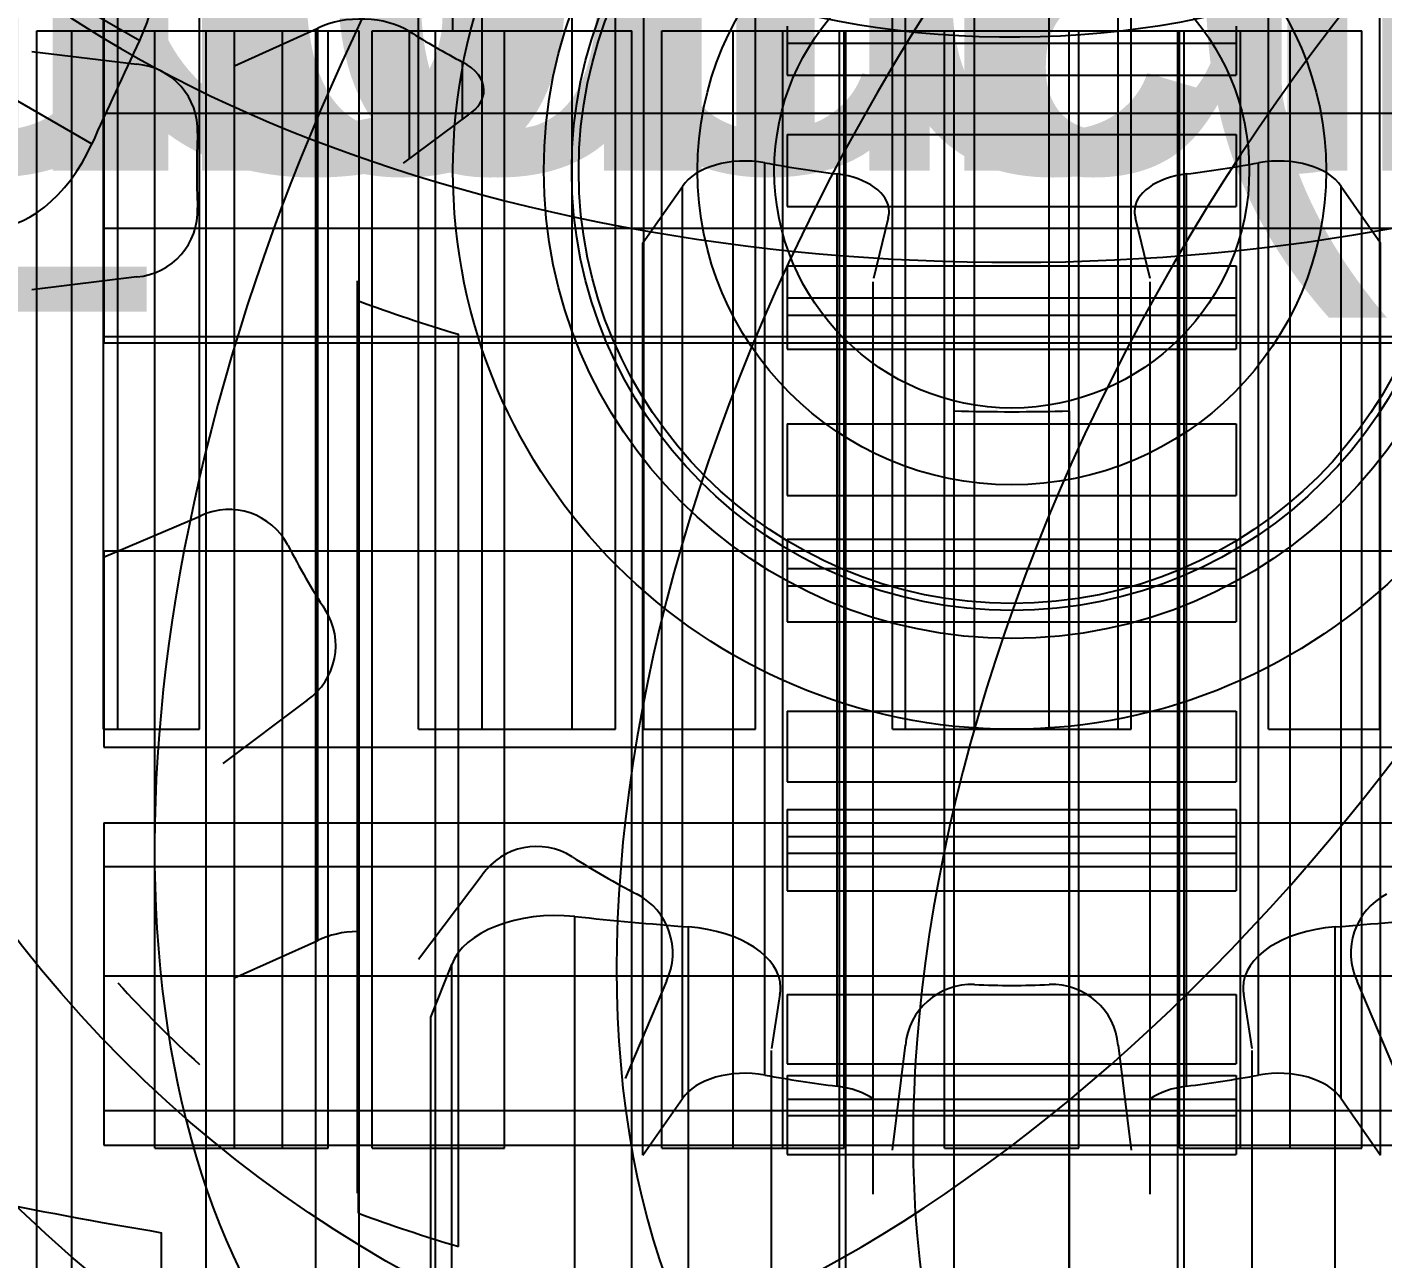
# Model space of a CAD drawing. Header units: millimetres. Extents: x 185.1 to 234.8, y 124.8 to 172.2.
# Drawn here: x 202.95 to 212.66, y 140.71 to 149.53 of the extents above; entities that cross this region are included whole.
import ezdxf
from ezdxf.enums import TextEntityAlignment as Align

# ---------------------------------------------------------------- set-up
doc = ezdxf.new("R2010")
doc.units = ezdxf.units.MM
for name, color, linetype in [('A_06_Gears_Az_Pinion', 7, 'CONTINUOUS'), ('A_06_Gears_El_Gear', 7, 'CONTINUOUS'), ('A_06_Gears_El_Pinion', 7, 'CONTINUOUS'), ('A_06_Gears_Sensor_Gear', 7, 'CONTINUOUS'), ('A_06_Gears_Sensor_Idler', 7, 'CONTINUOUS'), ('V_06_Gears_Az_Pinion_0', 7, 'CONTINUOUS'), ('V_06_Gears_Az_Pinion_1', 7, 'CONTINUOUS'), ('V_06_Gears_Az_Pinion_2', 7, 'CONTINUOUS'), ('V_06_Gears_Az_Pinion_3', 7, 'CONTINUOUS'), ('V_06_Gears_El_Gear_0', 7, 'CONTINUOUS'), ('V_06_Gears_El_Gear_1', 7, 'CONTINUOUS'), ('V_06_Gears_El_Gear_2', 7, 'CONTINUOUS'), ('V_06_Gears_El_Gear_3', 7, 'CONTINUOUS'), ('V_06_Gears_El_Pinion_0', 7, 'CONTINUOUS'), ('V_06_Gears_El_Pinion_1', 7, 'CONTINUOUS'), ('V_06_Gears_El_Pinion_2', 7, 'CONTINUOUS'), ('V_06_Gears_El_Pinion_3', 7, 'CONTINUOUS'), ('V_06_Gears_Sensor_Gear_0', 7, 'CONTINUOUS'), ('V_06_Gears_Sensor_Gear_1', 7, 'CONTINUOUS'), ('V_06_Gears_Sensor_Gear_2', 7, 'CONTINUOUS'), ('V_06_Gears_Sensor_Gear_3', 7, 'CONTINUOUS'), ('V_06_Gears_Sensor_Idler_0', 7, 'CONTINUOUS'), ('V_06_Gears_Sensor_Idler_1', 7, 'CONTINUOUS'), ('V_06_Gears_Sensor_Idler_2', 7, 'CONTINUOUS'), ('V_06_Gears_Sensor_Idler_3', 7, 'CONTINUOUS')]:
    doc.layers.add(name, color=color, linetype=linetype)
doc.styles.get("Standard").update_dxf_attribs({"font": 'arial.ttf'})

msp = doc.modelspace()

# ---------------------------------------------------------------- linework, layer by layer
at = {"layer": 'V_06_Gears_Az_Pinion_0'}
for p, q in [((203.021, 149.5), (203.2708, 149.5)), ((203.021, 137.5), (203.021, 149.5)), ((203.2708, 137.5), (203.2708, 149.5)), ((204.2338, 137.5), (204.2338, 149.5)), ((205.0173, 137.5), (205.0173, 149.5)), ((205.8744, 137.5), (205.8744, 149.5)), ((207.28, 137.5), (207.28, 149.5)), ((208.7661, 149.5), (208.8114, 149.5)), ((208.7661, 137.5), (208.7661, 149.5)), ((208.8114, 137.5), (208.8114, 149.5)), ((209.5881, 137.5), (209.5881, 149.5)), ((210.4119, 137.5), (210.4119, 149.5)), ((211.1886, 149.5), (211.2339, 149.5)), ((211.1886, 137.5), (211.1886, 149.5)), ((211.2339, 137.5), (211.2339, 149.5))]:
    msp.add_line(p, q, dxfattribs=at)
for points, knots in [([(203.2708, 149.5), (203.2821, 149.5), (203.2933, 149.5), (203.3046, 149.5), (203.3186, 149.5), (203.3327, 149.5), (203.3467, 149.5), (203.3786, 149.5), (203.4143, 149.5), (203.4537, 149.5), (203.5151, 149.5), (203.5847, 149.5), (203.6604, 149.5), (203.8389, 149.5), (204.048, 149.5), (204.2338, 149.5)], [0, 0, 0, 0, 0.11066, 0.11066, 0.11066, 0.22132, 0.22132, 0.22132, 0.442639, 0.442639, 0.442639, 0.774619, 0.774619, 0.774619, 1.549237, 1.549237, 1.549237, 1.549237]), ([(208.8114, 149.5), (208.8142, 149.5), (208.817, 149.5), (208.8198, 149.5), (208.8256, 149.5), (208.8315, 149.5), (208.8373, 149.5), (208.8462, 149.5), (208.855, 149.5), (208.8639, 149.5), (208.8756, 149.5), (208.8873, 149.5), (208.8991, 149.5), (208.9135, 149.5), (208.928, 149.5), (208.9425, 149.5), (208.9752, 149.5), (209.0116, 149.5), (209.0517, 149.5), (209.1958, 149.5), (209.3915, 149.5), (209.5881, 149.5)], [0, 0, 0, 0, 0.11066, 0.11066, 0.11066, 0.22132, 0.22132, 0.22132, 0.331979, 0.331979, 0.331979, 0.442639, 0.442639, 0.442639, 0.553299, 0.553299, 0.553299, 0.774619, 0.774619, 0.774619, 1.549237, 1.549237, 1.549237, 1.549237]), ([(210.4119, 149.5), (210.6085, 149.5), (210.8042, 149.5), (210.9483, 149.5), (210.9884, 149.5), (211.0248, 149.5), (211.0575, 149.5), (211.072, 149.5), (211.0865, 149.5), (211.1009, 149.5), (211.1127, 149.5), (211.1244, 149.5), (211.1361, 149.5), (211.145, 149.5), (211.1538, 149.5), (211.1627, 149.5), (211.1685, 149.5), (211.1744, 149.5), (211.1802, 149.5), (211.183, 149.5), (211.1858, 149.5), (211.1886, 149.5)], [0, 0, 0, 0, 0.774619, 0.774619, 0.774619, 0.995938, 0.995938, 0.995938, 1.106598, 1.106598, 1.106598, 1.217258, 1.217258, 1.217258, 1.327918, 1.327918, 1.327918, 1.438578, 1.438578, 1.438578, 1.549237, 1.549237, 1.549237, 1.549237])]:
    msp.add_open_spline(points, degree=3, knots=knots, dxfattribs=at)
for points, degree in [([(204.2338, 149.5), (204.6225, 149.5), (205.0173, 149.5)], 2), ([(205.0173, 149.5), (205.1949, 149.5), (205.3286, 149.5)], 2), ([(205.3286, 137.5), (205.3286, 149.5)], 1), ([(205.8744, 149.5), (206.5736, 149.5), (207.28, 149.5)], 2), ([(209.5881, 149.5), (210.4119, 149.5)], 1)]:
    msp.add_open_spline(points, degree=degree, dxfattribs=at)
at = {"layer": 'V_06_Gears_Az_Pinion_1'}
for radius in [9, 3.35, 1.7]:
    msp.add_circle((210, 148.5), radius, dxfattribs=at)
at = {"layer": 'V_06_Gears_Az_Pinion_2'}
for p, q in [((203.021, 149.5), (203.2708, 149.5)), ((203.021, 137.5), (203.021, 149.5)), ((203.2708, 137.5), (203.2708, 149.5)), ((204.2338, 137.5), (204.2338, 149.5)), ((205.0173, 137.5), (205.0173, 149.5)), ((205.8744, 137.5), (205.8744, 149.5)), ((207.28, 137.5), (207.28, 149.5)), ((208.7661, 149.5), (208.8114, 149.5)), ((208.7661, 137.5), (208.7661, 149.5)), ((208.8114, 137.5), (208.8114, 149.5)), ((209.5881, 137.5), (209.5881, 149.5)), ((210.4119, 137.5), (210.4119, 149.5)), ((211.1886, 137.5), (211.1886, 149.5)), ((211.1886, 149.5), (211.2339, 149.5)), ((211.2339, 137.5), (211.2339, 149.5))]:
    msp.add_line(p, q, dxfattribs=at)
for points, knots in [([(203.2708, 149.5), (203.2821, 149.5), (203.2933, 149.5), (203.3046, 149.5), (203.3312, 149.5), (203.3619, 149.5), (203.3966, 149.5), (203.4334, 149.5), (203.4736, 149.5), (203.5172, 149.5), (203.5624, 149.5), (203.6102, 149.5), (203.6604, 149.5), (203.8389, 149.5), (204.048, 149.5), (204.2338, 149.5)], [0, 0, 0, 0, 0.11066, 0.11066, 0.11066, 0.331979, 0.331979, 0.331979, 0.553299, 0.553299, 0.553299, 0.774619, 0.774619, 0.774619, 1.549237, 1.549237, 1.549237, 1.549237]), ([(208.8114, 149.5), (208.8142, 149.5), (208.817, 149.5), (208.8198, 149.5), (208.8256, 149.5), (208.8315, 149.5), (208.8373, 149.5), (208.8462, 149.5), (208.855, 149.5), (208.8639, 149.5), (208.8756, 149.5), (208.8873, 149.5), (208.8991, 149.5), (208.9135, 149.5), (208.928, 149.5), (208.9425, 149.5), (208.9752, 149.5), (209.0116, 149.5), (209.0517, 149.5), (209.1958, 149.5), (209.3915, 149.5), (209.5881, 149.5)], [0, 0, 0, 0, 0.11066, 0.11066, 0.11066, 0.22132, 0.22132, 0.22132, 0.331979, 0.331979, 0.331979, 0.442639, 0.442639, 0.442639, 0.553299, 0.553299, 0.553299, 0.774619, 0.774619, 0.774619, 1.549237, 1.549237, 1.549237, 1.549237]), ([(210.4119, 149.5), (210.6085, 149.5), (210.8042, 149.5), (210.9483, 149.5), (210.9884, 149.5), (211.0248, 149.5), (211.0575, 149.5), (211.072, 149.5), (211.0865, 149.5), (211.1009, 149.5), (211.1127, 149.5), (211.1244, 149.5), (211.1361, 149.5), (211.145, 149.5), (211.1538, 149.5), (211.1627, 149.5), (211.1685, 149.5), (211.1744, 149.5), (211.1802, 149.5), (211.183, 149.5), (211.1858, 149.5), (211.1886, 149.5)], [0, 0, 0, 0, 0.774619, 0.774619, 0.774619, 0.995938, 0.995938, 0.995938, 1.106598, 1.106598, 1.106598, 1.217258, 1.217258, 1.217258, 1.327918, 1.327918, 1.327918, 1.438578, 1.438578, 1.438578, 1.549237, 1.549237, 1.549237, 1.549237])]:
    msp.add_open_spline(points, degree=3, knots=knots, dxfattribs=at)
for points, degree in [([(204.2338, 149.5), (204.6225, 149.5), (205.0173, 149.5)], 2), ([(205.0173, 149.5), (205.1949, 149.5), (205.3286, 149.5)], 2), ([(205.3286, 137.5), (205.3286, 149.5)], 1), ([(205.8744, 149.5), (206.5736, 149.5), (207.28, 149.5)], 2), ([(209.5881, 149.5), (210.4119, 149.5)], 1)]:
    msp.add_open_spline(points, degree=degree, dxfattribs=at)
at = {"layer": 'V_06_Gears_Az_Pinion_3'}
for p, q in [((206.8725, 133.361), (206.8725, 143.159)), ((207.6861, 133.2866), (207.6861, 143.0846)), ((212.3139, 133.2866), (212.3139, 143.0846)), ((205.8424, 142.4378), (205.9917, 142.8152)), ((205.9917, 133.0172), (205.9917, 142.8152)), ((208.3397, 142.6005), (208.2797, 142.2149)), ((211.7203, 142.2149), (211.6603, 142.6005)), ((205.8424, 132.6398), (205.8424, 142.4378)), ((203.9146, 131.0973), (203.9146, 140.8953))]:
    msp.add_line(p, q, dxfattribs=at)
for centre, major_axis, start_param, end_param in [((210, 153.0395), (9, 0), 3.141593, 5.654867), ((206.7363, 142.7273), (-0.76, 0), -1.750897, -0.20166), ((210, 153.0395), (17.397, 0), 4.531632, 4.578987), ((210, 153.0395), (17.397, 0), 4.845791, 4.893146), ((207.5845, 142.6498), (-0.76, 0), -3.141593, -1.704855), ((212.4155, 142.6498), (-0.76, 0), -1.436738, 0), ((207.5845, 142.6498), (-0.76, 0), -3.254092, -3.141593), ((212.4155, 142.6498), (-0.76, 0), 0, -6.170686), ((210.0018, 153.0392), (21.897, 0), 4.365679, 4.430684)]:
    msp.add_ellipse(centre, major_axis=major_axis, ratio=0.57735, start_param=start_param, end_param=end_param, dxfattribs=at)
for points in [[(208.2795, 132.4006), (208.2795, 142.1986)], [(211.7205, 132.4006), (211.7205, 142.1986)]]:
    msp.add_open_spline(points, degree=1, dxfattribs=at)
at = {"layer": 'V_06_Gears_El_Gear_0'}
for p, q in [((208.393, 149.4111), (211.607, 149.4111)), ((208.393, 149.1826), (211.607, 149.1826)), ((208.393, 148.7572), (211.607, 148.7572)), ((208.393, 148.2428), (211.607, 148.2428)), ((208.393, 147.8174), (211.607, 147.8174)), ((208.393, 147.5889), (211.607, 147.5889)), ((208.393, 147.4654), (211.607, 147.4654)), ((208.393, 147.2211), (211.607, 147.2211)), ((208.393, 146.6864), (211.607, 146.6864)), ((208.393, 146.174), (211.607, 146.174)), ((208.393, 145.8612), (211.607, 145.8612)), ((208.393, 145.6501), (211.607, 145.6501)), ((208.393, 145.5275), (211.607, 145.5275)), ((208.393, 145.2694), (211.607, 145.2694)), ((208.393, 144.6294), (211.607, 144.6294)), ((208.393, 144.1228), (211.607, 144.1228)), ((208.393, 143.925), (211.607, 143.925)), ((208.393, 143.7329), (211.607, 143.7329)), ((208.393, 143.6123), (211.607, 143.6123)), ((208.393, 143.3423), (211.607, 143.3423)), ((208.393, 142.6018), (211.607, 142.6018)), ((208.393, 142.105), (211.607, 142.105)), ((208.393, 141.8521), (211.607, 141.8521)), ((208.393, 141.7342), (211.607, 141.7342)), ((208.393, 141.4544), (211.607, 141.4544))]:
    msp.add_line(p, q, dxfattribs=at)
for points, degree in [([(208.393, 149.5346), (208.393, 149.4111)], 1), ([(211.607, 149.5346), (211.607, 149.4111)], 1), ([(208.393, 149.4111), (208.393, 149.3035), (208.393, 149.205), (208.393, 149.1826)], 3), ([(211.607, 149.4111), (211.607, 149.3035), (211.607, 149.205), (211.607, 149.1826)], 3), ([(208.393, 148.7572), (208.393, 148.2428)], 1), ([(211.607, 148.7572), (211.607, 148.2428)], 1), ([(208.393, 147.8174), (208.393, 147.795), (208.393, 147.6965), (208.393, 147.5889)], 3), ([(211.607, 147.8174), (211.607, 147.795), (211.607, 147.6965), (211.607, 147.5889)], 3), ([(208.393, 147.5889), (208.393, 147.4654)], 1), ([(211.607, 147.5889), (211.607, 147.4654)], 1), ([(208.393, 147.4654), (208.393, 147.3579), (208.393, 147.2526), (208.393, 147.2211)], 3), ([(211.607, 147.4654), (211.607, 147.3579), (211.607, 147.2526), (211.607, 147.2211)], 3), ([(208.393, 146.6864), (208.393, 146.174)], 1), ([(211.607, 146.6864), (211.607, 146.174)], 1), ([(208.393, 145.8612), (208.393, 145.848), (208.393, 145.7571), (208.393, 145.6501)], 3), ([(211.607, 145.8612), (211.607, 145.848), (211.607, 145.7571), (211.607, 145.6501)], 3), ([(208.393, 145.6501), (208.393, 145.5275)], 1), ([(211.607, 145.6501), (211.607, 145.5275)], 1), ([(208.393, 145.5275), (208.393, 145.421), (208.393, 145.3098), (208.393, 145.2694)], 3), ([(211.607, 145.5275), (211.607, 145.421), (211.607, 145.3098), (211.607, 145.2694)], 3), ([(208.393, 144.6294), (208.393, 144.1228)], 1), ([(211.607, 144.6294), (211.607, 144.1228)], 1), ([(208.393, 143.925), (208.393, 143.9212), (208.393, 143.8385), (208.393, 143.7329)], 3), ([(211.607, 143.925), (211.607, 143.9212), (211.607, 143.8385), (211.607, 143.7329)], 3), ([(208.393, 143.7329), (208.393, 143.6123)], 1), ([(211.607, 143.7329), (211.607, 143.6123)], 1), ([(208.393, 143.6123), (208.393, 143.5075), (208.393, 143.3912), (208.393, 143.3423)], 3), ([(211.607, 143.6123), (211.607, 143.5075), (211.607, 143.3912), (211.607, 143.3423)], 3), ([(208.393, 142.6018), (208.393, 142.105)], 1), ([(211.607, 142.6018), (211.607, 142.105)], 1), ([(208.393, 142.0201), (208.393, 142.005), (208.393, 141.9377), (208.393, 141.8521)], 3), ([(208.393, 142.0201), (211.607, 142.0201)], 1), ([(211.607, 142.0201), (211.607, 142.005), (211.607, 141.9377), (211.607, 141.8521)], 3), ([(208.393, 141.8521), (208.393, 141.7342)], 1), ([(211.607, 141.8521), (211.607, 141.7342)], 1), ([(208.393, 141.7342), (208.393, 141.6321), (208.393, 141.5115), (208.393, 141.4544)], 3), ([(211.607, 141.7342), (211.607, 141.6321), (211.607, 141.5115), (211.607, 141.4544)], 3)]:
    msp.add_open_spline(points, degree=degree, dxfattribs=at)
at = {"layer": 'V_06_Gears_El_Gear_1'}
for p, q in [((208.393, 149.4111), (211.607, 149.4111)), ((208.393, 149.1826), (211.607, 149.1826)), ((208.393, 148.7572), (211.607, 148.7572)), ((208.393, 148.2428), (211.607, 148.2428)), ((208.393, 147.8174), (211.607, 147.8174)), ((208.393, 147.5889), (211.607, 147.5889)), ((208.393, 147.4654), (211.607, 147.4654)), ((208.393, 147.2211), (211.607, 147.2211)), ((208.393, 146.6864), (211.607, 146.6864)), ((208.393, 146.174), (211.607, 146.174)), ((208.393, 145.8612), (211.607, 145.8612)), ((208.393, 145.6501), (211.607, 145.6501)), ((208.393, 145.5275), (211.607, 145.5275)), ((208.393, 145.2694), (211.607, 145.2694)), ((208.393, 144.6294), (211.607, 144.6294)), ((208.393, 144.1228), (211.607, 144.1228)), ((208.393, 143.925), (211.607, 143.925)), ((208.393, 143.7329), (211.607, 143.7329)), ((208.393, 143.6123), (211.607, 143.6123)), ((208.393, 143.3423), (211.607, 143.3423)), ((208.393, 142.6018), (211.607, 142.6018)), ((208.393, 142.105), (211.607, 142.105)), ((208.393, 141.8521), (211.607, 141.8521)), ((208.393, 141.7342), (211.607, 141.7342)), ((208.393, 141.4544), (211.607, 141.4544))]:
    msp.add_line(p, q, dxfattribs=at)
for points, degree in [([(208.393, 149.5346), (208.393, 149.4111)], 1), ([(211.607, 149.5346), (211.607, 149.4111)], 1), ([(208.393, 149.4111), (208.393, 149.3035), (208.393, 149.205), (208.393, 149.1826)], 3), ([(211.607, 149.4111), (211.607, 149.3035), (211.607, 149.205), (211.607, 149.1826)], 3), ([(208.393, 148.7572), (208.393, 148.2428)], 1), ([(211.607, 148.7572), (211.607, 148.2428)], 1), ([(208.393, 147.8174), (208.393, 147.795), (208.393, 147.6965), (208.393, 147.5889)], 3), ([(211.607, 147.8174), (211.607, 147.795), (211.607, 147.6965), (211.607, 147.5889)], 3), ([(208.393, 147.5889), (208.393, 147.4654)], 1), ([(211.607, 147.5889), (211.607, 147.4654)], 1), ([(208.393, 147.4654), (208.393, 147.3579), (208.393, 147.2526), (208.393, 147.2211)], 3), ([(211.607, 147.4654), (211.607, 147.3579), (211.607, 147.2526), (211.607, 147.2211)], 3), ([(208.393, 146.6864), (208.393, 146.174)], 1), ([(211.607, 146.6864), (211.607, 146.174)], 1), ([(208.393, 145.8612), (208.393, 145.848), (208.393, 145.7571), (208.393, 145.6501)], 3), ([(211.607, 145.8612), (211.607, 145.848), (211.607, 145.7571), (211.607, 145.6501)], 3), ([(208.393, 145.6501), (208.393, 145.5275)], 1), ([(211.607, 145.6501), (211.607, 145.5275)], 1), ([(208.393, 145.5275), (208.393, 145.421), (208.393, 145.3098), (208.393, 145.2694)], 3), ([(211.607, 145.5275), (211.607, 145.421), (211.607, 145.3098), (211.607, 145.2694)], 3), ([(208.393, 144.6294), (208.393, 144.1228)], 1), ([(211.607, 144.6294), (211.607, 144.1228)], 1), ([(208.393, 143.925), (208.393, 143.9212), (208.393, 143.8385), (208.393, 143.7329)], 3), ([(211.607, 143.925), (211.607, 143.9212), (211.607, 143.8385), (211.607, 143.7329)], 3), ([(208.393, 143.7329), (208.393, 143.6123)], 1), ([(211.607, 143.7329), (211.607, 143.6123)], 1), ([(208.393, 143.6123), (208.393, 143.5075), (208.393, 143.3912), (208.393, 143.3423)], 3), ([(211.607, 143.6123), (211.607, 143.5075), (211.607, 143.3912), (211.607, 143.3423)], 3), ([(208.393, 142.6018), (208.393, 142.105)], 1), ([(211.607, 142.6018), (211.607, 142.105)], 1), ([(208.393, 142.0201), (208.393, 142.005), (208.393, 141.9377), (208.393, 141.8521)], 3), ([(208.393, 142.0201), (211.607, 142.0201)], 1), ([(211.607, 142.0201), (211.607, 142.005), (211.607, 141.9377), (211.607, 141.8521)], 3), ([(208.393, 141.8521), (208.393, 141.7342)], 1), ([(211.607, 141.8521), (211.607, 141.7342)], 1), ([(208.393, 141.7342), (208.393, 141.6321), (208.393, 141.5115), (208.393, 141.4544)], 3), ([(211.607, 141.7342), (211.607, 141.6321), (211.607, 141.5115), (211.607, 141.4544)], 3)]:
    msp.add_open_spline(points, degree=degree, dxfattribs=at)
at = {"layer": 'V_06_Gears_El_Gear_2'}
msp.add_circle((210, 148.5), 10.2846, dxfattribs=at)
at = {"layer": 'V_06_Gears_El_Gear_3'}
for centre, start_param, end_param in [((208.8637, 149.156), 0.22281, 2.918783), ((211.1363, 147.844), 0, 3.141593), ((211.1363, 147.844), 3.926991, 0)]:
    msp.add_ellipse(centre, major_axis=(-5.1423, -8.9067), ratio=0.57735, start_param=start_param, end_param=end_param, dxfattribs=at)
at = {"layer": 'V_06_Gears_El_Pinion_0'}
for p, q in [((203.5, 148.9119), (213.5, 148.9119)), ((203.5, 148.0881), (213.5, 148.0881)), ((203.5, 147.3114), (203.5, 147.2661)), ((203.5, 147.3114), (213.5, 147.3114)), ((203.5, 147.2661), (213.5, 147.2661)), ((203.5, 145.7783), (213.5, 145.7783)), ((203.5, 144.3727), (213.5, 144.3727)), ((203.5, 143.5173), (213.5, 143.5173)), ((203.5, 142.7338), (213.5, 142.7338)), ((203.5, 141.7708), (203.5, 141.521)), ((203.5, 141.7708), (213.5, 141.7708)), ((203.5, 141.521), (213.5, 141.521))]:
    msp.add_line(p, q, dxfattribs=at)
for points, knots in [([(203.5, 149.6886), (203.5, 149.6858), (203.5, 149.683), (203.5, 149.6802), (203.5, 149.6744), (203.5, 149.6685), (203.5, 149.6627), (203.5, 149.6538), (203.5, 149.645), (203.5, 149.6361), (203.5, 149.6244), (203.5, 149.6127), (203.5, 149.6009), (203.5, 149.5865), (203.5, 149.572), (203.5, 149.5575), (203.5, 149.5248), (203.5, 149.4884), (203.5, 149.4483), (203.5, 149.3042), (203.5, 149.1085), (203.5, 148.9119)], [0, 0, 0, 0, 0.11066, 0.11066, 0.11066, 0.22132, 0.22132, 0.22132, 0.331979, 0.331979, 0.331979, 0.442639, 0.442639, 0.442639, 0.553299, 0.553299, 0.553299, 0.774619, 0.774619, 0.774619, 1.549237, 1.549237, 1.549237, 1.549237]), ([(203.5, 148.0881), (203.5, 147.8915), (203.5, 147.6958), (203.5, 147.5517), (203.5, 147.5116), (203.5, 147.4752), (203.5, 147.4425), (203.5, 147.428), (203.5, 147.4135), (203.5, 147.3991), (203.5, 147.3873), (203.5, 147.3756), (203.5, 147.3639), (203.5, 147.355), (203.5, 147.3462), (203.5, 147.3373), (203.5, 147.3315), (203.5, 147.3256), (203.5, 147.3198), (203.5, 147.317), (203.5, 147.3142), (203.5, 147.3114)], [0, 0, 0, 0, 0.774619, 0.774619, 0.774619, 0.995938, 0.995938, 0.995938, 1.106598, 1.106598, 1.106598, 1.217258, 1.217258, 1.217258, 1.327918, 1.327918, 1.327918, 1.438578, 1.438578, 1.438578, 1.549237, 1.549237, 1.549237, 1.549237]), ([(203.5, 142.7338), (203.5, 142.548), (203.5, 142.3389), (203.5, 142.1604), (203.5, 142.0847), (203.5, 142.0151), (203.5, 141.9537), (203.5, 141.9143), (203.5, 141.8786), (203.5, 141.8467), (203.5, 141.8327), (203.5, 141.8186), (203.5, 141.8046), (203.5, 141.7933), (203.5, 141.7821), (203.5, 141.7708)], [0, 0, 0, 0, 0.774619, 0.774619, 0.774619, 1.106598, 1.106598, 1.106598, 1.327918, 1.327918, 1.327918, 1.438578, 1.438578, 1.438578, 1.549237, 1.549237, 1.549237, 1.549237])]:
    msp.add_open_spline(points, degree=3, knots=knots, dxfattribs=at)
for points, degree in [([(203.5, 148.9119), (203.5, 148.0881)], 1), ([(203.5, 145.7783), (203.5, 145.0719), (203.5, 144.3727)], 2), ([(203.5, 143.8286), (203.5, 143.6948), (203.5, 143.5173)], 2), ([(203.5, 143.8286), (213.5, 143.8286)], 1), ([(203.5, 143.5173), (203.5, 143.1225), (203.5, 142.7338)], 2)]:
    msp.add_open_spline(points, degree=degree, dxfattribs=at)
at = {"layer": 'V_06_Gears_El_Pinion_1'}
for p, q in [((203.5, 148.9119), (213.5, 148.9119)), ((203.5, 148.0881), (213.5, 148.0881)), ((203.5, 147.3114), (203.5, 147.2661)), ((203.5, 147.3114), (213.5, 147.3114)), ((203.5, 147.2661), (213.5, 147.2661)), ((203.5, 145.7783), (213.5, 145.7783)), ((203.5, 144.3727), (213.5, 144.3727)), ((203.5, 143.5173), (213.5, 143.5173)), ((203.5, 142.7338), (213.5, 142.7338)), ((203.5, 141.7708), (203.5, 141.521)), ((203.5, 141.7708), (213.5, 141.7708)), ((203.5, 141.521), (213.5, 141.521))]:
    msp.add_line(p, q, dxfattribs=at)
for points, knots in [([(203.5, 149.6886), (203.5, 149.6858), (203.5, 149.683), (203.5, 149.6802), (203.5, 149.6744), (203.5, 149.6685), (203.5, 149.6627), (203.5, 149.6538), (203.5, 149.645), (203.5, 149.6361), (203.5, 149.6244), (203.5, 149.6127), (203.5, 149.6009), (203.5, 149.5865), (203.5, 149.572), (203.5, 149.5575), (203.5, 149.5248), (203.5, 149.4884), (203.5, 149.4483), (203.5, 149.3042), (203.5, 149.1085), (203.5, 148.9119)], [0, 0, 0, 0, 0.11066, 0.11066, 0.11066, 0.22132, 0.22132, 0.22132, 0.331979, 0.331979, 0.331979, 0.442639, 0.442639, 0.442639, 0.553299, 0.553299, 0.553299, 0.774619, 0.774619, 0.774619, 1.549237, 1.549237, 1.549237, 1.549237]), ([(203.5, 148.0881), (203.5, 147.8915), (203.5, 147.6958), (203.5, 147.5517), (203.5, 147.5116), (203.5, 147.4752), (203.5, 147.4425), (203.5, 147.428), (203.5, 147.4135), (203.5, 147.3991), (203.5, 147.3873), (203.5, 147.3756), (203.5, 147.3639), (203.5, 147.355), (203.5, 147.3462), (203.5, 147.3373), (203.5, 147.3315), (203.5, 147.3256), (203.5, 147.3198), (203.5, 147.317), (203.5, 147.3142), (203.5, 147.3114)], [0, 0, 0, 0, 0.774619, 0.774619, 0.774619, 0.995938, 0.995938, 0.995938, 1.106598, 1.106598, 1.106598, 1.217258, 1.217258, 1.217258, 1.327918, 1.327918, 1.327918, 1.438578, 1.438578, 1.438578, 1.549237, 1.549237, 1.549237, 1.549237]), ([(203.5, 142.7338), (203.5, 142.548), (203.5, 142.3389), (203.5, 142.1604), (203.5, 142.0847), (203.5, 142.0151), (203.5, 141.9537), (203.5, 141.9143), (203.5, 141.8786), (203.5, 141.8467), (203.5, 141.8327), (203.5, 141.8186), (203.5, 141.8046), (203.5, 141.7933), (203.5, 141.7821), (203.5, 141.7708)], [0, 0, 0, 0, 0.774619, 0.774619, 0.774619, 1.106598, 1.106598, 1.106598, 1.327918, 1.327918, 1.327918, 1.438578, 1.438578, 1.438578, 1.549237, 1.549237, 1.549237, 1.549237])]:
    msp.add_open_spline(points, degree=3, knots=knots, dxfattribs=at)
for points, degree in [([(203.5, 148.9119), (203.5, 148.0881)], 1), ([(203.5, 145.7783), (203.5, 145.0719), (203.5, 144.3727)], 2), ([(203.5, 143.8286), (203.5, 143.6948), (203.5, 143.5173)], 2), ([(203.5, 143.8286), (213.5, 143.8286)], 1), ([(203.5, 143.5173), (203.5, 143.1225), (203.5, 142.7338)], 2)]:
    msp.add_open_spline(points, degree=degree, dxfattribs=at)
at = {"layer": 'V_06_Gears_El_Pinion_2'}
for radius in [9, 3.15, 1.7]:
    msp.add_circle((210, 148.5), radius, dxfattribs=at)
at = {"layer": 'V_06_Gears_El_Pinion_3'}
for p, q in [((196.6863, 153.5148), (203.7574, 149.4323)), ((196.3439, 152.773), (203.415, 148.6905))]:
    msp.add_line(p, q, dxfattribs=at)
for centre, major_axis, start_param, end_param in [((213.5355, 146.4588), (-4.5, -7.7942), 3.141593, 0), ((215.6569, 145.234), (-4.5, -7.7942), 3.141593, 0), ((203.33, 149.5618), (0.38, 0.6582), -1.436738, 0), ((213.5355, 146.4588), (-8.6985, -15.0662), 4.845791, 4.893146), ((202.9731, 148.7884), (0.38, 0.6582), -2.939933, -1.390695)]:
    msp.add_ellipse(centre, major_axis=major_axis, ratio=0.57735, start_param=start_param, end_param=end_param, dxfattribs=at)
at = {"layer": 'V_06_Gears_Sensor_Gear_0'}
for p, q in [((206, 149.5), (206, 155.5)), ((203.8665, 141.5), (203.8665, 149.5)), ((204.4354, 141.5), (204.4354, 149.5)), ((204.7803, 141.5), (204.7803, 149.5)), ((205.4213, 141.5), (205.4213, 149.5)), ((206.3683, 141.5), (206.3683, 149.5)), ((207.4952, 141.5), (207.4952, 149.5)), ((208.0063, 141.5), (208.0063, 149.5)), ((208.3621, 141.5), (208.3621, 149.5)), ((208.8, 141.5), (208.8, 149.5)), ((209.5194, 141.5), (209.5194, 149.5)), ((210.481, 141.5), (210.481, 149.5)), ((211.2, 141.5), (211.2, 149.5)), ((211.6379, 141.5), (211.6379, 149.5)), ((211.9937, 141.5), (211.9937, 149.5)), ((212.5048, 141.5), (212.5048, 149.5))]:
    msp.add_line(p, q, dxfattribs=at)
for points, knots in [([(203.8665, 149.5), (203.9097, 149.5), (203.9929, 149.5), (204.0968, 149.5), (204.201, 149.5), (204.3233, 149.5), (204.4354, 149.5)], [0, 0, 0, 0, 0.732308, 0.732308, 0.732308, 1.464617, 1.464617, 1.464617, 1.464617]), ([(207.4952, 149.5), (207.519, 149.5), (207.5852, 149.5), (207.6785, 149.5), (207.7722, 149.5), (207.8907, 149.5), (208.0063, 149.5)], [0, 0, 0, 0, 0.732308, 0.732308, 0.732308, 1.464617, 1.464617, 1.464617, 1.464617]), ([(208.3621, 149.5), (208.4779, 149.5), (208.5889, 149.5), (208.6692, 149.5), (208.749, 149.5), (208.7963, 149.5), (208.8, 149.5)], [0, 0, 0, 0, 0.73229, 0.73229, 0.73229, 1.46458, 1.46458, 1.46458, 1.46458]), ([(211.2, 149.5), (211.2037, 149.5), (211.251, 149.5), (211.3308, 149.5), (211.4111, 149.5), (211.5221, 149.5), (211.6379, 149.5)], [0, 0, 0, 0, 0.732308, 0.732308, 0.732308, 1.464617, 1.464617, 1.464617, 1.464617]), ([(211.9937, 149.5), (212.1093, 149.5), (212.2278, 149.5), (212.3215, 149.5), (212.4147, 149.5), (212.481, 149.5), (212.5048, 149.5)], [0, 0, 0, 0, 0.73229, 0.73229, 0.73229, 1.46458, 1.46458, 1.46458, 1.46458]), ([(203.8665, 141.5), (203.9097, 141.5), (203.9929, 141.5), (204.0968, 141.5), (204.201, 141.5), (204.3233, 141.5), (204.4354, 141.5)], [0, 0, 0, 0, 0.732308, 0.732308, 0.732308, 1.464617, 1.464617, 1.464617, 1.464617]), ([(207.4952, 141.5), (207.519, 141.5), (207.5852, 141.5), (207.6785, 141.5), (207.7722, 141.5), (207.8907, 141.5), (208.0063, 141.5)], [0, 0, 0, 0, 0.732308, 0.732308, 0.732308, 1.464617, 1.464617, 1.464617, 1.464617]), ([(208.3621, 141.5), (208.4779, 141.5), (208.5889, 141.5), (208.6692, 141.5), (208.749, 141.5), (208.7963, 141.5), (208.8, 141.5)], [0, 0, 0, 0, 0.73229, 0.73229, 0.73229, 1.46458, 1.46458, 1.46458, 1.46458]), ([(211.2, 141.5), (211.2037, 141.5), (211.251, 141.5), (211.3308, 141.5), (211.4111, 141.5), (211.5221, 141.5), (211.6379, 141.5)], [0, 0, 0, 0, 0.732308, 0.732308, 0.732308, 1.464617, 1.464617, 1.464617, 1.464617]), ([(211.9937, 141.5), (212.1093, 141.5), (212.2278, 141.5), (212.3215, 141.5), (212.4147, 141.5), (212.481, 141.5), (212.5048, 141.5)], [0, 0, 0, 0, 0.73229, 0.73229, 0.73229, 1.46458, 1.46458, 1.46458, 1.46458])]:
    msp.add_open_spline(points, degree=3, knots=knots, dxfattribs=at)
for points, degree in [([(204.4354, 149.5), (204.7803, 149.5)], 1), ([(204.7803, 149.5), (204.9294, 149.5), (205.0557, 149.5), (205.1078, 149.5)], 3), ([(205.1078, 141.5), (205.1078, 149.5)], 1), ([(205.4213, 149.5), (206.3683, 149.5)], 1), ([(208.0063, 149.5), (208.3621, 149.5)], 1), ([(209.5194, 149.5), (210.481, 149.5)], 1), ([(211.6379, 149.5), (211.9937, 149.5)], 1), ([(204.4354, 141.5), (204.7803, 141.5)], 1), ([(204.7803, 141.5), (204.9294, 141.5), (205.0557, 141.5), (205.1078, 141.5)], 3), ([(205.4213, 141.5), (206.3683, 141.5)], 1), ([(208.0063, 141.5), (208.3621, 141.5)], 1), ([(209.5194, 141.5), (210.481, 141.5)], 1), ([(211.6379, 141.5), (211.9937, 141.5)], 1)]:
    msp.add_open_spline(points, degree=degree, dxfattribs=at)
at = {"layer": 'V_06_Gears_Sensor_Gear_1'}
for radius in [4, 3.1]:
    msp.add_circle((210, 148.5), radius, dxfattribs=at)
at = {"layer": 'V_06_Gears_Sensor_Gear_2'}
for p, q in [((206, 149.5), (206, 155.5)), ((203.8665, 141.5), (203.8665, 149.5)), ((204.4354, 141.5), (204.4354, 149.5)), ((204.7803, 141.5), (204.7803, 149.5)), ((205.4213, 141.5), (205.4213, 149.5)), ((206.3683, 141.5), (206.3683, 149.5)), ((207.4952, 141.5), (207.4952, 149.5)), ((208.0063, 141.5), (208.0063, 149.5)), ((208.3621, 141.5), (208.3621, 149.5)), ((208.8, 141.5), (208.8, 149.5)), ((209.5194, 141.5), (209.5194, 149.5)), ((210.481, 141.5), (210.481, 149.5)), ((211.2, 141.5), (211.2, 149.5)), ((211.6379, 141.5), (211.6379, 149.5)), ((211.9937, 141.5), (211.9937, 149.5)), ((212.5048, 141.5), (212.5048, 149.5))]:
    msp.add_line(p, q, dxfattribs=at)
for points, knots in [([(203.8665, 149.5), (203.9097, 149.5), (203.9929, 149.5), (204.0968, 149.5), (204.201, 149.5), (204.3233, 149.5), (204.4354, 149.5)], [0, 0, 0, 0, 0.732308, 0.732308, 0.732308, 1.464617, 1.464617, 1.464617, 1.464617]), ([(207.4952, 149.5), (207.519, 149.5), (207.5852, 149.5), (207.6785, 149.5), (207.7722, 149.5), (207.8907, 149.5), (208.0063, 149.5)], [0, 0, 0, 0, 0.732308, 0.732308, 0.732308, 1.464617, 1.464617, 1.464617, 1.464617]), ([(208.3621, 149.5), (208.4779, 149.5), (208.5889, 149.5), (208.6692, 149.5), (208.749, 149.5), (208.7963, 149.5), (208.8, 149.5)], [0, 0, 0, 0, 0.73229, 0.73229, 0.73229, 1.46458, 1.46458, 1.46458, 1.46458]), ([(211.2, 149.5), (211.2037, 149.5), (211.251, 149.5), (211.3308, 149.5), (211.4111, 149.5), (211.5221, 149.5), (211.6379, 149.5)], [0, 0, 0, 0, 0.732308, 0.732308, 0.732308, 1.464617, 1.464617, 1.464617, 1.464617]), ([(211.9937, 149.5), (212.1093, 149.5), (212.2278, 149.5), (212.3215, 149.5), (212.4147, 149.5), (212.481, 149.5), (212.5048, 149.5)], [0, 0, 0, 0, 0.73229, 0.73229, 0.73229, 1.46458, 1.46458, 1.46458, 1.46458]), ([(203.8665, 141.5), (203.9097, 141.5), (203.9929, 141.5), (204.0968, 141.5), (204.201, 141.5), (204.3233, 141.5), (204.4354, 141.5)], [0, 0, 0, 0, 0.732308, 0.732308, 0.732308, 1.464617, 1.464617, 1.464617, 1.464617]), ([(207.4952, 141.5), (207.519, 141.5), (207.5852, 141.5), (207.6785, 141.5), (207.7722, 141.5), (207.8907, 141.5), (208.0063, 141.5)], [0, 0, 0, 0, 0.732308, 0.732308, 0.732308, 1.464617, 1.464617, 1.464617, 1.464617]), ([(208.3621, 141.5), (208.4779, 141.5), (208.5889, 141.5), (208.6692, 141.5), (208.749, 141.5), (208.7963, 141.5), (208.8, 141.5)], [0, 0, 0, 0, 0.73229, 0.73229, 0.73229, 1.46458, 1.46458, 1.46458, 1.46458]), ([(211.2, 141.5), (211.2037, 141.5), (211.251, 141.5), (211.3308, 141.5), (211.4111, 141.5), (211.5221, 141.5), (211.6379, 141.5)], [0, 0, 0, 0, 0.732308, 0.732308, 0.732308, 1.464617, 1.464617, 1.464617, 1.464617]), ([(211.9937, 141.5), (212.1093, 141.5), (212.2278, 141.5), (212.3215, 141.5), (212.4147, 141.5), (212.481, 141.5), (212.5048, 141.5)], [0, 0, 0, 0, 0.73229, 0.73229, 0.73229, 1.46458, 1.46458, 1.46458, 1.46458])]:
    msp.add_open_spline(points, degree=3, knots=knots, dxfattribs=at)
for points, degree in [([(204.4354, 149.5), (204.7803, 149.5)], 1), ([(204.7803, 149.5), (204.9294, 149.5), (205.0557, 149.5), (205.1078, 149.5)], 3), ([(205.1078, 141.5), (205.1078, 149.5)], 1), ([(205.4213, 149.5), (206.3683, 149.5)], 1), ([(208.0063, 149.5), (208.3621, 149.5)], 1), ([(209.5194, 149.5), (210.481, 149.5)], 1), ([(211.6379, 149.5), (211.9937, 149.5)], 1), ([(204.4354, 141.5), (204.7803, 141.5)], 1), ([(204.7803, 141.5), (204.9294, 141.5), (205.0557, 141.5), (205.1078, 141.5)], 3), ([(205.4213, 141.5), (206.3683, 141.5)], 1), ([(208.0063, 141.5), (208.3621, 141.5)], 1), ([(209.5194, 141.5), (210.481, 141.5)], 1), ([(211.6379, 141.5), (211.9937, 141.5)], 1)]:
    msp.add_open_spline(points, degree=degree, dxfattribs=at)
at = {"layer": 'V_06_Gears_Sensor_Gear_3'}
msp.add_ellipse((210, 151.766), major_axis=(4, 0), ratio=0.57735, start_param=3.141593, end_param=5.497787, dxfattribs=at)
at = {"layer": 'V_06_Gears_Sensor_Idler_0'}
for p, q in [((203.499, 144.5), (203.499, 152.5)), ((203.6009, 144.5), (203.6009, 152.5)), ((204.1856, 144.5), (204.1856, 152.5)), ((205.7538, 144.5), (205.7538, 152.5)), ((206.2088, 144.5), (206.2088, 152.5)), ((206.8542, 144.5), (206.8542, 152.5)), ((207.366, 144.5), (207.366, 152.5)), ((208.1646, 144.5), (208.1646, 152.5)), ((209.1463, 144.5), (209.1463, 152.5)), ((209.2384, 144.5), (209.2384, 152.5)), ((209.7326, 144.5), (209.7326, 152.5)), ((210.2674, 144.5), (210.2674, 152.5)), ((210.7616, 144.5), (210.7616, 152.5)), ((210.8537, 144.5), (210.8537, 152.5)), ((211.8368, 144.5), (211.8368, 152.5)), ((212.6355, 144.5), (212.6355, 152.5)), ((203.499, 144.5), (203.6009, 144.5)), ((205.7538, 144.5), (206.2088, 144.5)), ((209.1463, 144.5), (209.2384, 144.5)), ((210.7616, 144.5), (210.8537, 144.5))]:
    msp.add_line(p, q, dxfattribs=at)
for points, degree in [([(207.1632, 144.5), (207.1632, 152.5)], 1), ([(203.6009, 144.5), (203.8793, 144.5), (204.1856, 144.5)], 2), ([(206.2088, 144.5), (206.3457, 144.5), (206.6485, 144.5), (206.8542, 144.5)], 3), ([(206.8542, 144.5), (207.0059, 144.5), (207.1632, 144.5)], 2), ([(207.366, 144.5), (207.7602, 144.5), (208.1646, 144.5)], 2), ([(209.7326, 144.5), (210.2674, 144.5)], 1), ([(211.8368, 144.5), (212.2413, 144.5), (212.6355, 144.5)], 2)]:
    msp.add_open_spline(points, degree=degree, dxfattribs=at)
for points in [[(209.2384, 144.5), (209.249, 144.5), (209.307, 144.5), (209.3979, 144.5), (209.4894, 144.5), (209.6112, 144.5), (209.7326, 144.5)], [(210.2674, 144.5), (210.3888, 144.5), (210.5106, 144.5), (210.6021, 144.5), (210.693, 144.5), (210.751, 144.5), (210.7616, 144.5)]]:
    msp.add_open_spline(points, degree=3, knots=[0, 0, 0, 0, 0.765594, 0.765594, 0.765594, 1.531188, 1.531188, 1.531188, 1.531188], dxfattribs=at)
at = {"layer": 'V_06_Gears_Sensor_Idler_1'}
for p, q in [((202.9862, 149.3537), (203.7367, 149.2616)), ((203.7367, 147.7384), (202.9862, 147.6463)), ((203.499, 145.7324), (204.195, 146.0279)), ((204.9566, 144.7088), (204.3527, 144.2538)), ((205.7538, 142.8527), (206.2088, 143.4566)), ((207.5279, 142.695), (207.2324, 141.999)), ((212.7676, 141.999), (212.4721, 142.695)), ((209.1463, 141.4862), (209.2384, 142.2367)), ((210.7616, 142.2367), (210.8537, 141.4862))]:
    msp.add_line(p, q, dxfattribs=at)
msp.add_circle((210, 148.5), 2.25, dxfattribs=at)
for centre, radius, start, end in [((203.6971, 148.7882), 0.475, -2.50578, 85.22483), ((210, 148.5), 5.8345, 177.37279, -177.37279), ((203.6971, 148.2118), 0.475, -85.22483, 2.50578), ((204.3974, 145.5982), 0.475, 27.49422, 115.22483), ((210, 148.5), 5.8345, -152.62721, -147.37279), ((204.6856, 145.099), 0.475, -55.22483, 32.50578), ((206.599, 143.1856), 0.475, 57.49422, 145.22483), ((210, 148.5), 5.8345, -122.62721, -117.37279), ((207.0982, 142.8974), 0.475, -25.22483, 62.50578), ((212.9018, 142.8974), 0.475, 117.49422, -154.77517), ((210.0007, 148.4993), 8.647, -137.74203, -132.2612), ((209.7118, 142.1971), 0.475, 87.49422, 175.22483), ((210, 148.5), 5.8345, -92.62721, -87.37279), ((210.2882, 142.1971), 0.475, 4.77517, 92.50578)]:
    msp.add_arc(centre, radius, start, end, dxfattribs=at)
at = {"layer": 'V_06_Gears_Sensor_Idler_2'}
for p, q in [((203.499, 144.5), (203.499, 152.5)), ((203.6009, 144.5), (203.6009, 152.5)), ((204.1856, 144.5), (204.1856, 152.5)), ((205.7538, 144.5), (205.7538, 152.5)), ((206.2088, 144.5), (206.2088, 152.5)), ((206.8542, 144.5), (206.8542, 152.5)), ((207.366, 144.5), (207.366, 152.5)), ((208.1646, 144.5), (208.1646, 152.5)), ((209.1463, 144.5), (209.1463, 152.5)), ((209.2384, 144.5), (209.2384, 152.5)), ((209.7326, 144.5), (209.7326, 152.5)), ((210.2674, 144.5), (210.2674, 152.5)), ((210.7616, 144.5), (210.7616, 152.5)), ((210.8537, 144.5), (210.8537, 152.5)), ((211.8368, 144.5), (211.8368, 152.5)), ((212.6355, 144.5), (212.6355, 152.5)), ((203.499, 144.5), (203.6009, 144.5)), ((205.7538, 144.5), (206.2088, 144.5)), ((209.1463, 144.5), (209.2384, 144.5)), ((210.7616, 144.5), (210.8537, 144.5))]:
    msp.add_line(p, q, dxfattribs=at)
for points, degree in [([(207.1632, 144.5), (207.1632, 152.5)], 1), ([(203.6009, 144.5), (203.8793, 144.5), (204.1856, 144.5)], 2), ([(206.2088, 144.5), (206.3457, 144.5), (206.6485, 144.5), (206.8542, 144.5)], 3), ([(206.8542, 144.5), (207.0059, 144.5), (207.1632, 144.5)], 2), ([(207.366, 144.5), (207.7602, 144.5), (208.1646, 144.5)], 2), ([(209.7326, 144.5), (210.2674, 144.5)], 1), ([(211.8368, 144.5), (212.2413, 144.5), (212.6355, 144.5)], 2)]:
    msp.add_open_spline(points, degree=degree, dxfattribs=at)
for points in [[(209.2384, 144.5), (209.249, 144.5), (209.307, 144.5), (209.3979, 144.5), (209.4894, 144.5), (209.6112, 144.5), (209.7326, 144.5)], [(210.2674, 144.5), (210.3888, 144.5), (210.5106, 144.5), (210.6021, 144.5), (210.693, 144.5), (210.751, 144.5), (210.7616, 144.5)]]:
    msp.add_open_spline(points, degree=3, knots=[0, 0, 0, 0, 0.765594, 0.765594, 0.765594, 1.531188, 1.531188, 1.531188, 1.531188], dxfattribs=at)
at = {"layer": 'V_06_Gears_Sensor_Idler_3'}
for p, q in [((204.4368, 149.2511), (205.0326, 149.5199)), ((205.0326, 142.9879), (205.0326, 149.5199)), ((205.6896, 148.5877), (205.6896, 149.4958)), ((206.0678, 148.8672), (206.0678, 149.2774)), ((204.4368, 142.7191), (204.4368, 149.2511)), ((206.1096, 148.8981), (205.6441, 148.5541)), ((208.2332, 142.0236), (208.2332, 148.5556)), ((211.7668, 142.0236), (211.7668, 148.5556)), ((207.3601, 147.9821), (207.6433, 148.3869)), ((207.6433, 141.8549), (207.6433, 148.3869)), ((208.7498, 141.9437), (208.7498, 148.4757)), ((211.2502, 141.9437), (211.2502, 148.4757)), ((212.3567, 148.3869), (212.6399, 147.9821)), ((212.3567, 141.8549), (212.3567, 148.3869)), ((209.1145, 148.1593), (209.0093, 147.727)), ((210.9907, 147.727), (210.8855, 148.1593)), ((207.3601, 141.4501), (207.3601, 147.9821)), ((212.6399, 141.4501), (212.6399, 147.9821)), ((205.3241, 141.0346), (205.3241, 147.5666)), ((206.0402, 140.7959), (206.0402, 147.3279)), ((209.5873, 140.2474), (209.5873, 146.7794)), ((210.4142, 140.2474), (210.4142, 146.7794)), ((204.4368, 142.7191), (205.0326, 142.9879)), ((207.3601, 141.4501), (207.6433, 141.8549)), ((212.3567, 141.8549), (212.6399, 141.4501))]:
    msp.add_line(p, q, dxfattribs=at)
for centre, major_axis, start_param, end_param in [((205.3394, 149.3105), (-0.475, 0), -2.399929, -0.868741), ((210, 151.766), (5.8345, 0), 3.881137, 3.972844), ((205.747, 149.0752), (-0.475, 0), -3.141593, -2.31246), ((205.747, 149.0752), (-0.475, 0), -3.843648, -3.141593), ((208.0903, 148.2941), (-0.475, 0), -1.87633, -0.345142), ((211.9097, 148.2941), (-0.475, 0), -2.796451, -1.265263), ((210, 151.766), (5.8345, 0), 4.404736, 4.496443), ((210, 151.766), (5.8345, 0), 4.928335, 5.020042), ((208.6471, 148.2079), (-0.475, 0), -3.141593, -1.788862), ((211.3529, 148.2079), (-0.475, 0), -1.352731, 0), ((208.6471, 148.2079), (-0.475, 0), -3.32005, -3.141593), ((211.3529, 148.2079), (-0.475, 0), 0, -6.104728), ((210.0009, 151.7657), (8.647, 0), 4.140933, 4.236591), ((210.001, 151.766), (8.647, 0), 4.664532, 4.76019), ((205.3394, 142.7785), (-0.475, 0), -1.523528, -0.868741), ((208.0903, 141.7621), (-0.475, 0), -1.87633, -0.345142), ((210, 145.234), (5.8345, 0), 4.404736, 4.496443), ((210, 145.234), (5.8345, 0), 4.928335, 5.020042), ((211.9097, 141.7621), (-0.475, 0), -2.796451, -1.265263), ((208.6471, 141.676), (-0.475, 0), -2.435125, -1.788862), ((211.3529, 141.676), (-0.475, 0), -1.352731, -0.706468), ((210.0009, 145.2337), (8.647, 0), 4.140933, 4.236591)]:
    msp.add_ellipse(centre, major_axis=major_axis, ratio=0.57735, start_param=start_param, end_param=end_param, dxfattribs=at)
for points in [[(205.317, 141.179), (205.317, 147.711)], [(209.0084, 141.1715), (209.0084, 147.7035)], [(210.9916, 141.1715), (210.9916, 147.7035)]]:
    msp.add_open_spline(points, degree=1, dxfattribs=at)

# ---------------------------------------------------------------- texts
at = {"layer": 'A_06_Gears_Az_Pinion'}
msp.add_text('Az_Pinion  (orange)', height=3.5, dxfattribs=at).set_placement((210, 148.5), align=Align.CENTER)
at = {"layer": 'A_06_Gears_El_Gear'}
msp.add_text('El_Gear  (orange)', height=3.5, dxfattribs=at).set_placement((210, 148.5), align=Align.CENTER)
at = {"layer": 'A_06_Gears_El_Pinion'}
msp.add_text('El_Pinion  (orange)', height=3.5, dxfattribs=at).set_placement((210, 148.5), align=Align.CENTER)
at = {"layer": 'A_06_Gears_Sensor_Gear'}
msp.add_text('Sensor_Gear  (orange)', height=3.5, dxfattribs=at).set_placement((210, 148.5), align=Align.CENTER)
at = {"layer": 'A_06_Gears_Sensor_Idler'}
msp.add_text('Sensor_Idler  (orange)', height=3.5, dxfattribs=at).set_placement((210, 148.5), align=Align.CENTER)

doc.saveas('drawing.dxf')
